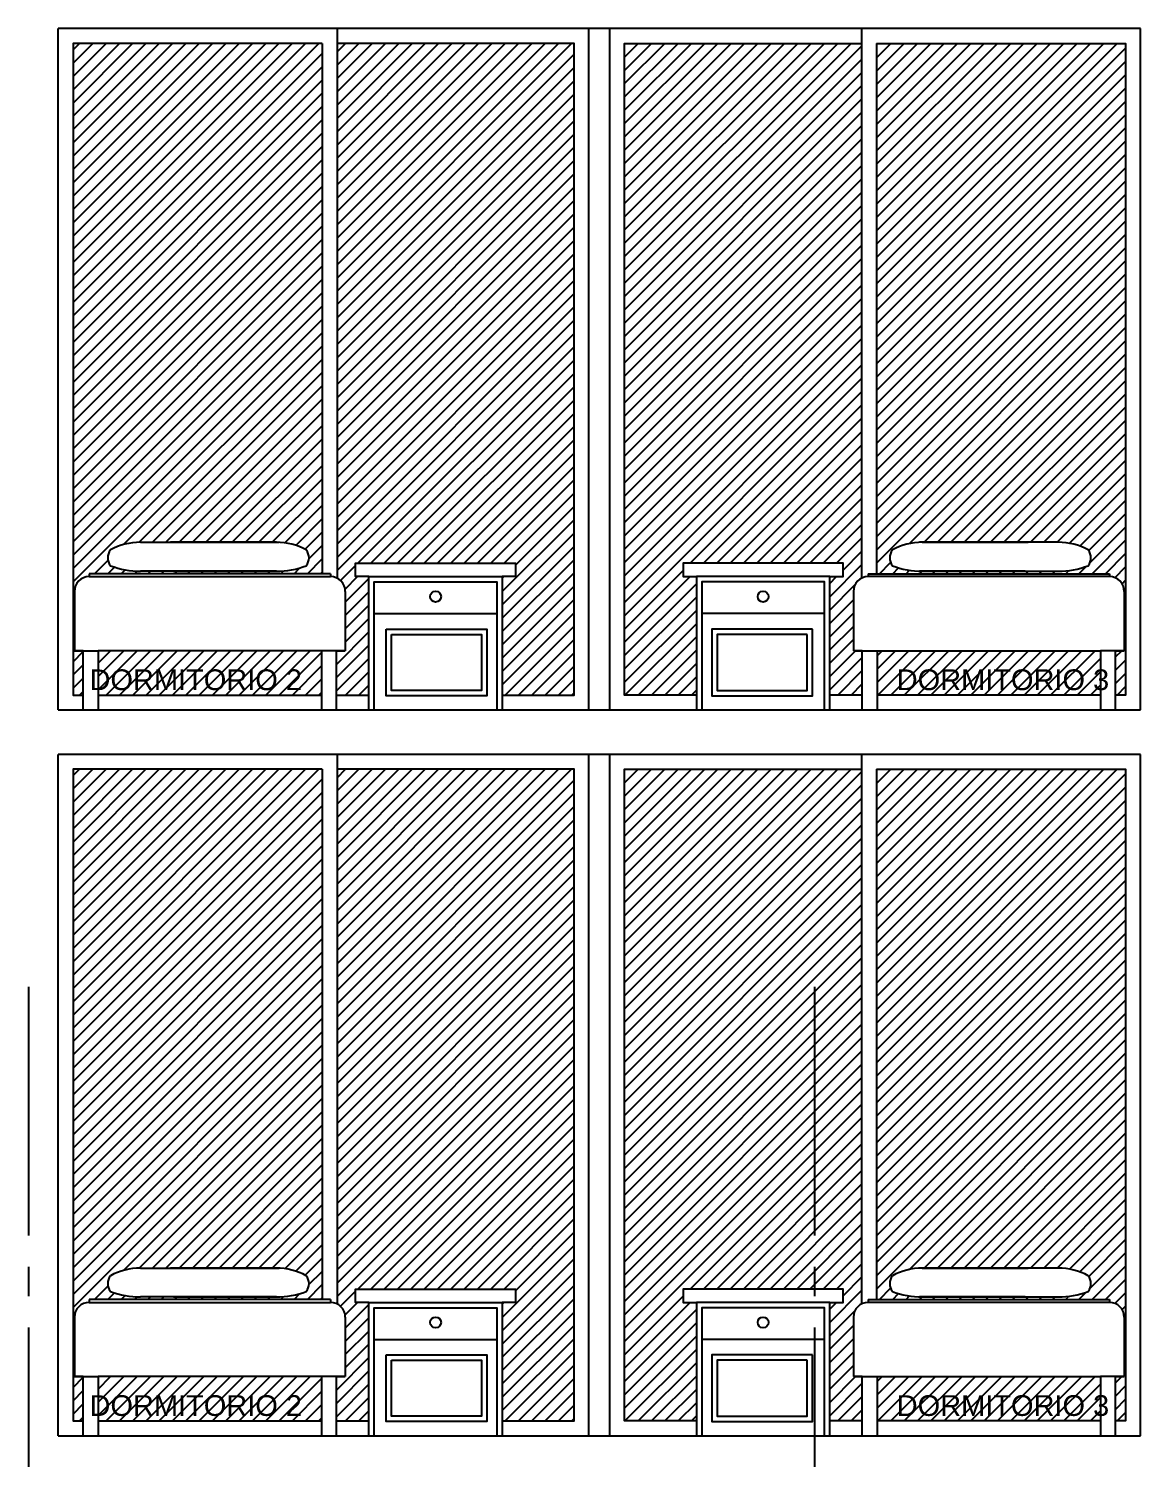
# Model space of a CAD drawing. Header units: millimetres. Extents: x 1217 to 2428, y 234 to 779.
# Drawn here: x 2234.819 to 2238.571, y 399.374 to 404.201 of the extents above; entities that cross this region are included whole.
import ezdxf

# ---------------------------------------------------------------- set-up
doc = ezdxf.new("R2010")
doc.units = ezdxf.units.MM
doc.linetypes.add('ACAD_ISO04W100', pattern=[30, 24, -3, 0, -3])
for name, color, linetype in [('0.1', 251, 'Continuous'), ('0.3', 6, 'Continuous'), ('Ejes', 8, 'Continuous'), ('MURO', 5, 'Continuous'), ('Texto', 1, 'Continuous')]:
    doc.layers.add(name, color=color, linetype=linetype)
doc.styles.get("Standard").update_dxf_attribs({"font": 'arial.ttf'})
pattern_1 = [(45, (422.4179387353875, -297.7235480613678), (-0.02245064030267288, 0.02245064030267288), [])]
pattern_2 = [(45, (422.4179387353875, -295.2735478603002), (-0.02245064030267288, 0.02245064030267288), [])]

msp = doc.modelspace()

# ---------------------------------------------------------------- hatches: boundary and pattern name
at = {"layer": '0.1', "ltscale": 3}
h = msp.add_hatch(dxfattribs=at)
h.set_pattern_fill('ANSI31', color=256, scale=0.01)
h.set_pattern_definition(pattern_2)
edge = h.paths.add_edge_path()
edge.add_line((2235.809509860876, 404.1509933493159), (2234.968528561855, 404.1509933493159))
edge.add_line((2234.968528561855, 404.1509933493159), (2234.973099947954, 402.3009933496884))
edge.add_arc((2235.023099947954, 402.3009933496882), 0.0500000000001819, 90, 179.9999999997395, ccw=False)
edge.add_line((2235.023099947954, 402.3509933496883), (2235.023086129455, 402.3609933492155))
edge.add_line((2235.023086129455, 402.3609933492155), (2235.809509860876, 402.3609933497038))
edge.add_line((2235.809509860876, 402.3609933497038), (2235.809509860876, 404.1509933493159))
edge = h.paths.add_edge_path(flags=16)
edge.add_arc((2235.721483862543, 402.4145587517936), 0.04346014252858307, 322.3584972331713, 397.6415043925066)
edge.add_arc((2235.654944005065, 402.2562087600191), 0.2106576962042713, 61.3648222440488, 89.99999970130179)
edge.add_line((2235.654944006163, 402.4668664562233), (2235.297499618136, 402.4668664581201))
edge.add_line((2235.297499618136, 402.4668664581201), (2235.19590087464, 402.466866458086))
edge.add_arc((2235.195900879705, 402.2562087618811), 0.2106576962048622, 90.0000013774749, 118.6351777559782)
edge.add_arc((2235.129361022226, 402.4145587536566), 0.04346014252840516, 142.3584956078494, 217.6415027675509)
edge.add_arc((2235.195900879704, 402.6537121378863), 0.2842281515700908, 249.1951985566897, 269.9999997013402)
edge.add_line((2235.195900878223, 402.3694839863163), (2235.654944003854, 402.3694839844536))
edge.add_arc((2235.654944005065, 402.6537121360266), 0.284228151572961, 269.9999997558837, 290.8048014431884)
h.paths.add_polyline_path([(2235.807499947892, 402.1009933489973), (2235.053099947924, 402.1009933485582), (2235.053099947924, 401.9509933493158), (2235.807499947892, 401.9509933493158)])
h.paths.add_polyline_path([(2235.003099947935, 402.1009933495021), (2234.973099947907, 402.1009933495021), (2234.973099947907, 402.3009933685516), (2234.968528561855, 404.1509933493159), (2234.968528561855, 401.9509933493158), (2235.003099947935, 401.9509933493158)])
edge = h.paths.add_edge_path()
edge.add_line((2236.659894773511, 404.1509933493159), (2235.859509860876, 404.1509933493159))
edge.add_line((2235.859509860876, 404.1509933493159), (2235.859509860876, 402.3458883798038))
edge.add_arc((2235.837499947861, 402.3009933496887), 0.04999999999972937, -3.257127900724299e-10, 63.88346839328062, ccw=False)
edge.add_line((2235.887499947861, 402.3009933496884), (2235.887499947908, 402.1009933495021))
edge.add_line((2235.887499947908, 402.1009933495021), (2235.85749994788, 402.1009933495021))
edge.add_line((2235.85749994788, 402.1009933495021), (2235.85749994788, 401.9509933493158))
edge.add_line((2235.85749994788, 401.9509933493158), (2235.967317507944, 401.9509933493158))
edge.add_line((2235.967317507944, 401.9509933493158), (2235.967317507944, 402.3509933481126))
edge.add_line((2235.967317507944, 402.3509933481126), (2235.922317507902, 402.3509933481126))
edge.add_line((2235.922317507902, 402.3509933481126), (2235.922317507902, 402.3959933480381))
edge.add_line((2235.922317507902, 402.3959933480381), (2236.417317507897, 402.3959933480381))
edge.add_line((2236.417317507897, 402.3959933480381), (2236.462317507939, 402.3959933480381))
edge.add_line((2236.462317507939, 402.3959933480381), (2236.462317507939, 402.3509933481126))
edge.add_line((2236.462317507939, 402.3509933481126), (2236.417317507897, 402.3509933481126))
edge.add_line((2236.417317507897, 402.3509933481126), (2236.417317507897, 401.9509933493158))
edge.add_line((2236.417317507897, 401.9509933493158), (2236.659894773511, 401.9509933493158))
edge.add_line((2236.659894773511, 401.9509933493158), (2236.659894773511, 404.1509933493159))
h = msp.add_hatch(dxfattribs=at)
h.set_pattern_fill('ANSI31', color=256, scale=0.01)
h.set_pattern_definition(pattern_2)
edge = h.paths.add_edge_path()
edge.add_line((2237.680279686146, 404.1509933493159), (2238.521260985167, 404.1509933493159))
edge.add_line((2238.521260985167, 404.1509933493159), (2238.516689599068, 402.3009933496884))
edge.add_arc((2238.466689599068, 402.3009933496882), 0.0500000000001819, 360.0000000002606, 450)
edge.add_line((2238.466689599068, 402.3509933496883), (2238.466703417567, 402.3609933492155))
edge.add_line((2238.466703417567, 402.3609933492155), (2237.680279686146, 402.3609933497038))
edge.add_line((2237.680279686146, 402.3609933497038), (2237.680279686146, 404.1509933493159))
edge = h.paths.add_edge_path(flags=16)
edge.add_arc((2237.768305684479, 402.4145587517936), 0.04346014252858307, 142.3584956074934, 217.6415027668287, ccw=False)
edge.add_arc((2237.834845541957, 402.2562087600191), 0.2106576962042713, 450.0000002986982, 478.6351777559512, ccw=False)
edge.add_line((2237.834845540859, 402.4668664562233), (2238.192289928887, 402.4668664581201))
edge.add_line((2238.192289928887, 402.4668664581201), (2238.293888672382, 402.466866458086))
edge.add_arc((2238.293888667317, 402.2562087618811), 0.2106576962048622, 421.36482224402175, 449.9999986225251, ccw=False)
edge.add_arc((2238.360428524796, 402.4145587536566), 0.04346014252840516, 322.3584972324491, 397.6415043921505, ccw=False)
edge.add_arc((2238.293888667318, 402.6537121378863), 0.2842281515700908, 270.0000002986598, 290.8048014433102, ccw=False)
edge.add_line((2238.293888668799, 402.3694839863163), (2237.834845543168, 402.3694839844536))
edge.add_arc((2237.834845541957, 402.6537121360266), 0.284228151572961, 249.1951985568116, 270.0000002441164, ccw=False)
h.paths.add_polyline_path([(2237.68228959913, 402.1009933489973), (2238.436689599098, 402.1009933485582), (2238.436689599098, 401.9509933493158), (2237.68228959913, 401.9509933493158)])
h.paths.add_polyline_path([(2238.486689599087, 402.1009933495021), (2238.516689599115, 402.1009933495021), (2238.516689599115, 402.3009933685516), (2238.521260985167, 404.1509933493159), (2238.521260985167, 401.9509933493158), (2238.486689599087, 401.9509933493158)])
edge = h.paths.add_edge_path()
edge.add_line((2236.829894773511, 404.1509933493159), (2237.630279686146, 404.1509933493159))
edge.add_line((2237.630279686146, 404.1509933493159), (2237.630279686146, 402.3458883798038))
edge.add_arc((2237.652289599161, 402.3009933496887), 0.04999999999972937, 476.1165316067194, 540.0000000003257)
edge.add_line((2237.602289599161, 402.3009933496884), (2237.602289599114, 402.1009933495021))
edge.add_line((2237.602289599114, 402.1009933495021), (2237.632289599142, 402.1009933495021))
edge.add_line((2237.632289599142, 402.1009933495021), (2237.632289599142, 401.9509933493158))
edge.add_line((2237.632289599142, 401.9509933493158), (2237.522472039078, 401.9509933493158))
edge.add_line((2237.522472039078, 401.9509933493158), (2237.522472039078, 402.3509933481126))
edge.add_line((2237.522472039078, 402.3509933481126), (2237.56747203912, 402.3509933481126))
edge.add_line((2237.56747203912, 402.3509933481126), (2237.56747203912, 402.3959933480381))
edge.add_line((2237.56747203912, 402.3959933480381), (2237.072472039125, 402.3959933480381))
edge.add_line((2237.072472039125, 402.3959933480381), (2237.027472039083, 402.3959933480381))
edge.add_line((2237.027472039083, 402.3959933480381), (2237.027472039083, 402.3509933481126))
edge.add_line((2237.027472039083, 402.3509933481126), (2237.072472039125, 402.3509933481126))
edge.add_line((2237.072472039125, 402.3509933481126), (2237.072472039125, 401.9509933493158))
edge.add_line((2237.072472039125, 401.9509933493158), (2236.829894773511, 401.9509933493158))
edge.add_line((2236.829894773511, 401.9509933493158), (2236.829894773511, 404.1509933493159))
h = msp.add_hatch(dxfattribs=at)
h.set_pattern_fill('ANSI31', color=256, scale=0.01)
h.set_pattern_definition(pattern_1)
edge = h.paths.add_edge_path()
edge.add_line((2235.809509860876, 401.7009931482483), (2234.968528561855, 401.7009931482483))
edge.add_line((2234.968528561855, 401.7009931482483), (2234.973099947954, 399.8509931486208))
edge.add_arc((2235.023099947954, 399.8509931486206), 0.0500000000001819, 90, 179.9999999997395, ccw=False)
edge.add_line((2235.023099947954, 399.9009931486208), (2235.023086129455, 399.910993148148))
edge.add_line((2235.023086129455, 399.910993148148), (2235.809509860876, 399.9109931486362))
edge.add_line((2235.809509860876, 399.9109931486362), (2235.809509860876, 401.7009931482483))
edge = h.paths.add_edge_path(flags=16)
edge.add_arc((2235.721483862543, 399.9645585507261), 0.04346014252858307, 322.3584972331713, 397.6415043925066)
edge.add_arc((2235.654944005065, 399.8062085589515), 0.2106576962042713, 61.3648222440488, 89.99999970130179)
edge.add_line((2235.654944006163, 400.0168662551558), (2235.297499618136, 400.0168662570525))
edge.add_line((2235.297499618136, 400.0168662570525), (2235.19590087464, 400.0168662570184))
edge.add_arc((2235.195900879705, 399.8062085608136), 0.2106576962048622, 90.0000013774749, 118.6351777559782)
edge.add_arc((2235.129361022226, 399.964558552589), 0.04346014252840516, 142.3584956078494, 217.6415027675509)
edge.add_arc((2235.195900879704, 400.2037119368188), 0.2842281515700908, 249.1951985566897, 269.9999997013402)
edge.add_line((2235.195900878223, 399.9194837852487), (2235.654944003854, 399.9194837833861))
edge.add_arc((2235.654944005065, 400.203711934959), 0.284228151572961, 269.9999997558837, 290.8048014431884)
h.paths.add_polyline_path([(2235.807499947892, 399.6509931479298), (2235.053099947924, 399.6509931474906), (2235.053099947924, 399.5009931482483), (2235.807499947892, 399.5009931482483)])
h.paths.add_polyline_path([(2235.003099947935, 399.6509931484346), (2234.973099947907, 399.6509931484346), (2234.973099947907, 399.8509931674841), (2234.968528561855, 401.7009931482483), (2234.968528561855, 399.5009931482483), (2235.003099947935, 399.5009931482483)])
edge = h.paths.add_edge_path()
edge.add_line((2236.659894773511, 401.7009931482483), (2235.859509860876, 401.7009931482483))
edge.add_line((2235.859509860876, 401.7009931482483), (2235.859509860876, 399.8958881787362))
edge.add_arc((2235.837499947861, 399.8509931486211), 0.04999999999972937, -3.257127900724299e-10, 63.88346839328062, ccw=False)
edge.add_line((2235.887499947861, 399.8509931486208), (2235.887499947908, 399.6509931484346))
edge.add_line((2235.887499947908, 399.6509931484346), (2235.85749994788, 399.6509931484346))
edge.add_line((2235.85749994788, 399.6509931484346), (2235.85749994788, 399.5009931482483))
edge.add_line((2235.85749994788, 399.5009931482483), (2235.967317507944, 399.5009931482483))
edge.add_line((2235.967317507944, 399.5009931482483), (2235.967317507944, 399.9009931470451))
edge.add_line((2235.967317507944, 399.9009931470451), (2235.922317507902, 399.9009931470451))
edge.add_line((2235.922317507902, 399.9009931470451), (2235.922317507902, 399.9459931469706))
edge.add_line((2235.922317507902, 399.9459931469706), (2236.417317507897, 399.9459931469706))
edge.add_line((2236.417317507897, 399.9459931469706), (2236.462317507939, 399.9459931469706))
edge.add_line((2236.462317507939, 399.9459931469706), (2236.462317507939, 399.9009931470451))
edge.add_line((2236.462317507939, 399.9009931470451), (2236.417317507897, 399.9009931470451))
edge.add_line((2236.417317507897, 399.9009931470451), (2236.417317507897, 399.5009931482483))
edge.add_line((2236.417317507897, 399.5009931482483), (2236.659894773511, 399.5009931482483))
edge.add_line((2236.659894773511, 399.5009931482483), (2236.659894773511, 401.7009931482483))
h = msp.add_hatch(dxfattribs=at)
h.set_pattern_fill('ANSI31', color=256, scale=0.01)
h.set_pattern_definition(pattern_1)
edge = h.paths.add_edge_path()
edge.add_line((2237.680279686146, 401.7009931482483), (2238.521260985167, 401.7009931482483))
edge.add_line((2238.521260985167, 401.7009931482483), (2238.516689599068, 399.8509931486208))
edge.add_arc((2238.466689599068, 399.8509931486206), 0.0500000000001819, 360.0000000002606, 450)
edge.add_line((2238.466689599068, 399.9009931486208), (2238.466703417567, 399.910993148148))
edge.add_line((2238.466703417567, 399.910993148148), (2237.680279686146, 399.9109931486362))
edge.add_line((2237.680279686146, 399.9109931486362), (2237.680279686146, 401.7009931482483))
edge = h.paths.add_edge_path(flags=16)
edge.add_arc((2237.768305684479, 399.9645585507261), 0.04346014252858307, 142.3584956074934, 217.6415027668287, ccw=False)
edge.add_arc((2237.834845541957, 399.8062085589515), 0.2106576962042713, 450.0000002986982, 478.6351777559512, ccw=False)
edge.add_line((2237.834845540859, 400.0168662551558), (2238.192289928887, 400.0168662570525))
edge.add_line((2238.192289928887, 400.0168662570525), (2238.293888672382, 400.0168662570184))
edge.add_arc((2238.293888667317, 399.8062085608136), 0.2106576962048622, 421.36482224402175, 449.9999986225251, ccw=False)
edge.add_arc((2238.360428524796, 399.964558552589), 0.04346014252840516, 322.3584972324491, 397.6415043921505, ccw=False)
edge.add_arc((2238.293888667318, 400.2037119368188), 0.2842281515700908, 270.0000002986598, 290.8048014433102, ccw=False)
edge.add_line((2238.293888668799, 399.9194837852487), (2237.834845543168, 399.9194837833861))
edge.add_arc((2237.834845541957, 400.203711934959), 0.284228151572961, 249.1951985568116, 270.0000002441164, ccw=False)
h.paths.add_polyline_path([(2237.68228959913, 399.6509931479298), (2238.436689599098, 399.6509931474906), (2238.436689599098, 399.5009931482483), (2237.68228959913, 399.5009931482483)])
h.paths.add_polyline_path([(2238.486689599087, 399.6509931484346), (2238.516689599115, 399.6509931484346), (2238.516689599115, 399.8509931674841), (2238.521260985167, 401.7009931482483), (2238.521260985167, 399.5009931482483), (2238.486689599087, 399.5009931482483)])
edge = h.paths.add_edge_path()
edge.add_line((2236.829894773511, 401.7009931482483), (2237.630279686146, 401.7009931482483))
edge.add_line((2237.630279686146, 401.7009931482483), (2237.630279686146, 399.8958881787362))
edge.add_arc((2237.652289599161, 399.8509931486211), 0.04999999999972937, 476.1165316067194, 540.0000000003257)
edge.add_line((2237.602289599161, 399.8509931486208), (2237.602289599114, 399.6509931484346))
edge.add_line((2237.602289599114, 399.6509931484346), (2237.632289599142, 399.6509931484346))
edge.add_line((2237.632289599142, 399.6509931484346), (2237.632289599142, 399.5009931482483))
edge.add_line((2237.632289599142, 399.5009931482483), (2237.522472039078, 399.5009931482483))
edge.add_line((2237.522472039078, 399.5009931482483), (2237.522472039078, 399.9009931470451))
edge.add_line((2237.522472039078, 399.9009931470451), (2237.56747203912, 399.9009931470451))
edge.add_line((2237.56747203912, 399.9009931470451), (2237.56747203912, 399.9459931469706))
edge.add_line((2237.56747203912, 399.9459931469706), (2237.072472039125, 399.9459931469706))
edge.add_line((2237.072472039125, 399.9459931469706), (2237.027472039083, 399.9459931469706))
edge.add_line((2237.027472039083, 399.9459931469706), (2237.027472039083, 399.9009931470451))
edge.add_line((2237.027472039083, 399.9009931470451), (2237.072472039125, 399.9009931470451))
edge.add_line((2237.072472039125, 399.9009931470451), (2237.072472039125, 399.5009931482483))
edge.add_line((2237.072472039125, 399.5009931482483), (2236.829894773511, 399.5009931482483))
edge.add_line((2236.829894773511, 399.5009931482483), (2236.829894773511, 401.7009931482483))

# ---------------------------------------------------------------- linework, layer by layer
at = {"layer": '0.1', "linetype": 'ByBlock'}
for p, q in [((2235.83749994792, 402.3609933497212, -3.203780983123054e-07), (2235.023086129455, 402.3609933492155, -3.203780983123054e-07)), ((2235.023099947955, 402.3509933485708, -3.203780983123054e-07), (2235.837486129419, 402.3509933485708, -3.203780983123054e-07)), ((2237.652289599102, 402.3609933497212, -3.203780983123054e-07), (2238.466703417567, 402.3609933492155, -3.203780983123054e-07)), ((2238.466689599067, 402.3509933485708, -3.203780983123054e-07), (2237.652303417603, 402.3509933485708, -3.203780983123054e-07)), ((2234.973099947907, 402.3009933496884, -2.901142928210344e-07), (2234.973099947907, 402.1009933495021, -2.901142928210344e-07)), ((2235.887499947908, 402.3009933496884, -2.901142928210344e-07), (2235.887499947908, 402.1009933495021, -2.901142928210344e-07)), ((2237.602289599114, 402.3009933496884, -2.901142928210344e-07), (2237.602289599114, 402.1009933495021, -2.901142928210344e-07)), ((2238.516689599115, 402.3009933496884, -2.901142928210344e-07), (2238.516689599115, 402.1009933495021, -2.901142928210344e-07)), ((2234.973099947907, 402.1009933495021, -2.901142928210344e-07), (2235.053099947924, 402.1009933495021, -2.901142928210344e-07)), ((2235.003099947935, 402.1009933495021, -2.901142928210344e-07), (2234.973099947907, 402.1009933495021, -2.901142928210344e-07)), ((2235.003099947935, 401.9009933493159, -2.901142928210344e-07), (2235.003099947935, 402.1009933495021, -2.901142928210344e-07)), ((2235.887499947908, 402.100993349044, -3.203780983123054e-07), (2235.053099947923, 402.1009933485582, -3.203780983123054e-07)), ((2235.053099947924, 402.1009933495021, -2.901142928210344e-07), (2235.053099947924, 401.9009933493159, -2.901142928210344e-07)), ((2235.887499947908, 402.1009933495021, -2.901142928210344e-07), (2235.807499947892, 402.1009933495021, -2.901142928210344e-07)), ((2235.85749994788, 402.1009933495021, -2.901142928210344e-07), (2235.887499947908, 402.1009933495021, -2.901142928210344e-07)), ((2235.85749994788, 401.9009933493159, -2.901142928210344e-07), (2235.85749994788, 402.1009933495021, -2.901142928210344e-07)), ((2237.602289599114, 402.1009933495021, -2.901142928210344e-07), (2237.68228959913, 402.1009933495021, -2.901142928210344e-07)), ((2237.602289599114, 402.100993349044, -3.203780983123054e-07), (2238.436689599099, 402.1009933485582, -3.203780983123054e-07)), ((2237.632289599142, 402.1009933495021, -2.901142928210344e-07), (2237.602289599114, 402.1009933495021, -2.901142928210344e-07)), ((2237.632289599142, 401.9009933493159, -2.901142928210344e-07), (2237.632289599142, 402.1009933495021, -2.901142928210344e-07)), ((2238.436689599098, 402.1009933495021, -2.901142928210344e-07), (2238.436689599098, 401.9009933493159, -2.901142928210344e-07)), ((2238.516689599115, 402.1009933495021, -2.901142928210344e-07), (2238.436689599098, 402.1009933495021, -2.901142928210344e-07)), ((2238.486689599087, 402.1009933495021, -2.901142928210344e-07), (2238.516689599115, 402.1009933495021, -2.901142928210344e-07)), ((2238.486689599087, 401.9009933493159, -2.901142928210344e-07), (2238.486689599087, 402.1009933495021, -2.901142928210344e-07)), ((2235.83749994792, 399.9109931486536, -3.203780983123054e-07), (2235.023086129455, 399.910993148148, -3.203780983123054e-07)), ((2235.023099947955, 399.9009931475032, -3.203780983123054e-07), (2235.837486129419, 399.9009931475032, -3.203780983123054e-07)), ((2237.652289599102, 399.9109931486536, -3.203780983123054e-07), (2238.466703417567, 399.910993148148, -3.203780983123054e-07)), ((2238.466689599067, 399.9009931475032, -3.203780983123054e-07), (2237.652303417603, 399.9009931475032, -3.203780983123054e-07)), ((2234.973099947907, 399.8509931486208, -2.901142928210344e-07), (2234.973099947907, 399.6509931484346, -2.901142928210344e-07)), ((2235.887499947908, 399.8509931486208, -2.901142928210344e-07), (2235.887499947908, 399.6509931484346, -2.901142928210344e-07)), ((2237.602289599114, 399.8509931486208, -2.901142928210344e-07), (2237.602289599114, 399.6509931484346, -2.901142928210344e-07)), ((2238.516689599115, 399.8509931486208, -2.901142928210344e-07), (2238.516689599115, 399.6509931484346, -2.901142928210344e-07)), ((2234.973099947907, 399.6509931484346, -2.901142928210344e-07), (2235.053099947924, 399.6509931484346, -2.901142928210344e-07)), ((2235.003099947935, 399.6509931484346, -2.901142928210344e-07), (2234.973099947907, 399.6509931484346, -2.901142928210344e-07)), ((2235.003099947935, 399.4509931482483, -2.901142928210344e-07), (2235.003099947935, 399.6509931484346, -2.901142928210344e-07)), ((2235.887499947908, 399.6509931479764, -3.203780983123054e-07), (2235.053099947923, 399.6509931474906, -3.203780983123054e-07)), ((2235.053099947924, 399.6509931484346, -2.901142928210344e-07), (2235.053099947924, 399.4509931482483, -2.901142928210344e-07)), ((2235.887499947908, 399.6509931484346, -2.901142928210344e-07), (2235.807499947892, 399.6509931484346, -2.901142928210344e-07)), ((2235.85749994788, 399.6509931484346, -2.901142928210344e-07), (2235.887499947908, 399.6509931484346, -2.901142928210344e-07)), ((2235.85749994788, 399.4509931482483, -2.901142928210344e-07), (2235.85749994788, 399.6509931484346, -2.901142928210344e-07)), ((2237.602289599114, 399.6509931484346, -2.901142928210344e-07), (2237.68228959913, 399.6509931484346, -2.901142928210344e-07)), ((2237.602289599114, 399.6509931479764, -3.203780983123054e-07), (2238.436689599099, 399.6509931474906, -3.203780983123054e-07)), ((2237.632289599142, 399.6509931484346, -2.901142928210344e-07), (2237.602289599114, 399.6509931484346, -2.901142928210344e-07)), ((2237.632289599142, 399.4509931482483, -2.901142928210344e-07), (2237.632289599142, 399.6509931484346, -2.901142928210344e-07)), ((2238.436689599098, 399.6509931484346, -2.901142928210344e-07), (2238.436689599098, 399.4509931482483, -2.901142928210344e-07)), ((2238.516689599115, 399.6509931484346, -2.901142928210344e-07), (2238.436689599098, 399.6509931484346, -2.901142928210344e-07)), ((2238.486689599087, 399.6509931484346, -2.901142928210344e-07), (2238.516689599115, 399.6509931484346, -2.901142928210344e-07)), ((2238.486689599087, 399.4509931482483, -2.901142928210344e-07), (2238.486689599087, 399.6509931484346, -2.901142928210344e-07))]:
    msp.add_line(p, q, dxfattribs=at)
at = {"layer": '0.1'}
for p, q in [((2235.807499947892, 402.1009933495021, -2.901142928210344e-07), (2235.807499947892, 401.9009933493159, -2.901142928210344e-07)), ((2237.68228959913, 402.1009933495021, -2.901142928210344e-07), (2237.68228959913, 401.9009933493159, -2.901142928210344e-07)), ((2235.807499947892, 399.6509931484346, -2.901142928210344e-07), (2235.807499947892, 399.4509931482483, -2.901142928210344e-07)), ((2237.68228959913, 399.6509931484346, -2.901142928210344e-07), (2237.68228959913, 399.4509931482483, -2.901142928210344e-07))]:
    msp.add_line(p, q, dxfattribs=at)
at = {"layer": '0.1', "ltscale": 3, "elevation": -3.203780983123054e-07}
for points in [[(2235.859509860876, 404.2009933493158), (2235.859509860876, 402.3458883798038)], [(2237.630279686146, 404.2009933493158), (2237.630279686146, 402.3458883798038)], [(2235.809509860876, 404.1509933493159), (2234.968528561855, 404.1509933493159), (2234.968528561855, 401.9509933493158), (2235.003099947935, 401.9509933493158)], [(2235.809509860876, 404.1509933493159), (2235.809509860876, 402.3609933497038)], [(2236.417317507897, 401.9509933493158), (2236.659894773511, 401.9509933493158), (2236.659894773511, 404.1509933493159), (2235.859509860876, 404.1509933493159)], [(2237.072472039125, 401.9509933493158), (2236.829894773511, 401.9509933493158), (2236.829894773511, 404.1509933493159), (2237.630279686146, 404.1509933493159)], [(2237.680279686146, 404.1509933493159), (2238.521260985167, 404.1509933493159), (2238.521260985167, 401.9509933493158), (2238.486689599087, 401.9509933493158)], [(2237.680279686146, 404.1509933493159), (2237.680279686146, 402.3609933497038)], [(2235.053099947924, 401.9509933493158), (2235.807499947892, 401.9509933493158)], [(2235.85749994788, 401.9509933493158), (2235.967317507944, 401.9509933493158)], [(2237.632289599142, 401.9509933493158), (2237.522472039078, 401.9509933493158)], [(2238.436689599098, 401.9509933493158), (2237.68228959913, 401.9509933493158)], [(2235.859509860876, 401.7509931482483), (2235.859509860876, 399.8958881787362)], [(2237.630279686146, 401.7509931482483), (2237.630279686146, 399.8958881787362)], [(2235.809509860876, 401.7009931482483), (2234.968528561855, 401.7009931482483), (2234.968528561855, 399.5009931482483), (2235.003099947935, 399.5009931482483)], [(2235.809509860876, 401.7009931482483), (2235.809509860876, 399.9109931486362)], [(2236.417317507897, 399.5009931482483), (2236.659894773511, 399.5009931482483), (2236.659894773511, 401.7009931482483), (2235.859509860876, 401.7009931482483)], [(2237.072472039125, 399.5009931482483), (2236.829894773511, 399.5009931482483), (2236.829894773511, 401.7009931482483), (2237.630279686146, 401.7009931482483)], [(2237.680279686146, 401.7009931482483), (2238.521260985167, 401.7009931482483), (2238.521260985167, 399.5009931482483), (2238.486689599087, 399.5009931482483)], [(2237.680279686146, 401.7009931482483), (2237.680279686146, 399.9109931486362)], [(2235.053099947924, 399.5009931482483), (2235.807499947892, 399.5009931482483)], [(2235.85749994788, 399.5009931482483), (2235.967317507944, 399.5009931482483)], [(2237.632289599142, 399.5009931482483), (2237.522472039078, 399.5009931482483)], [(2238.436689599098, 399.5009931482483), (2237.68228959913, 399.5009931482483)]]:
    msp.add_lwpolyline(points, dxfattribs=at)
at = {"layer": '0.1'}
for points, elevation in [([(2235.195869021408, 402.4668664556771), (2235.664698356502, 402.4668664581201)], -3.203780983123054e-07), ([(2235.654944005065, 402.4668664562574), (2235.297499618136, 402.4668664581201)], -2.901142928210344e-07), ([(2238.293920525614, 402.4668664556771), (2237.82509119052, 402.4668664581201)], -3.203780983123054e-07), ([(2237.834845541957, 402.4668664562574), (2238.192289928887, 402.4668664581201)], -2.901142928210344e-07), ([(2235.654944005065, 402.3694839843607), (2235.195885126147, 402.3694839867529)], -2.901142928210344e-07), ([(2235.307253969572, 402.3694839843607), (2235.664698356502, 402.3694839862234)], -3.203780983123054e-07), ([(2238.18253557745, 402.3694839843607), (2237.82509119052, 402.3694839862234)], -3.203780983123054e-07), ([(2237.834845541957, 402.3694839843607), (2238.293904420875, 402.3694839867529)], -2.901142928210344e-07), ([(2235.195869021408, 400.0168662546095), (2235.664698356502, 400.0168662570525)], -3.203780983123054e-07), ([(2235.654944005065, 400.0168662551899), (2235.297499618136, 400.0168662570525)], -2.901142928210344e-07), ([(2238.293920525614, 400.0168662546095), (2237.82509119052, 400.0168662570525)], -3.203780983123054e-07), ([(2237.834845541957, 400.0168662551899), (2238.192289928887, 400.0168662570525)], -2.901142928210344e-07), ([(2235.654944005065, 399.9194837832932), (2235.195885126147, 399.9194837856854)], -2.901142928210344e-07), ([(2235.307253969572, 399.9194837832932), (2235.664698356502, 399.9194837851558)], -3.203780983123054e-07), ([(2238.18253557745, 399.9194837832932), (2237.82509119052, 399.9194837851558)], -3.203780983123054e-07), ([(2237.834845541957, 399.9194837832932), (2238.293904420875, 399.9194837856854)], -2.901142928210344e-07)]:
    msp.add_lwpolyline(points, dxfattribs=dict(at, elevation=elevation))
at = {"layer": '0.1', "linetype": 'ByBlock'}
for points, elevation in [([(2235.967317507944, 402.3509933481126), (2235.922317507902, 402.3509933481126), (2235.922317507902, 402.3959933480381), (2236.417317507897, 402.3959933480381), (2236.462317507939, 402.3959933480381), (2236.462317507939, 402.3509933481126), (2236.417317507897, 402.3509933481126)], -3.211658340565121e-07), ([(2237.522472039078, 402.3509933481126), (2237.56747203912, 402.3509933481126), (2237.56747203912, 402.3959933480381), (2237.072472039125, 402.3959933480381), (2237.027472039083, 402.3959933480381), (2237.027472039083, 402.3509933481126), (2237.072472039125, 402.3509933481126)], -3.211658340565121e-07), ([(2235.023086129455, 402.3609933492786), (2235.023099947954, 402.3509933495021)], -2.901142928210344e-07), ([(2235.83749994792, 402.3609933492786), (2235.837486129421, 402.3509933495021)], -2.901142928210344e-07), ([(2235.967317507944, 401.9009933488577), (2235.967317507944, 402.3509933481126), (2236.417317507897, 402.3509933481126), (2236.417317507897, 401.9009933488577)], -3.211658340565121e-07), ([(2237.522472039078, 401.9009933488577), (2237.522472039078, 402.3509933481126), (2237.072472039125, 402.3509933481126), (2237.072472039125, 401.9009933488577)], -3.211658340565121e-07), ([(2237.652289599102, 402.3609933492786), (2237.652303417601, 402.3509933495021)], -2.901142928210344e-07), ([(2238.466703417567, 402.3609933492786), (2238.466689599068, 402.3509933495021)], -2.901142928210344e-07), ([(2235.985317507867, 401.9009933488577), (2235.985317507867, 402.3329933488875), (2236.399317507857, 402.3329933488875), (2236.399317507857, 401.9009933488577)], -3.211658340565121e-07), ([(2237.504472039155, 401.9009933488577), (2237.504472039155, 402.3329933488875), (2237.090472039165, 402.3329933488875), (2237.090472039165, 401.9009933488577)], -3.211658340565121e-07), ([(2235.985317507867, 402.2260883318394), (2236.399317507857, 402.2260883318394)], -3.170656768153786e-07), ([(2237.504472039155, 402.2260883318394), (2237.090472039165, 402.2260883318394)], -3.170656768153786e-07), ([(2235.967317507944, 399.9009931470451), (2235.922317507902, 399.9009931470451), (2235.922317507902, 399.9459931469706), (2236.417317507897, 399.9459931469706), (2236.462317507939, 399.9459931469706), (2236.462317507939, 399.9009931470451), (2236.417317507897, 399.9009931470451)], -3.211658340565121e-07), ([(2237.522472039078, 399.9009931470451), (2237.56747203912, 399.9009931470451), (2237.56747203912, 399.9459931469706), (2237.072472039125, 399.9459931469706), (2237.027472039083, 399.9459931469706), (2237.027472039083, 399.9009931470451), (2237.072472039125, 399.9009931470451)], -3.211658340565121e-07), ([(2235.023086129455, 399.910993148211), (2235.023099947954, 399.9009931484346)], -2.901142928210344e-07), ([(2235.83749994792, 399.910993148211), (2235.837486129421, 399.9009931484346)], -2.901142928210344e-07), ([(2235.967317507944, 399.4509931477901), (2235.967317507944, 399.9009931470451), (2236.417317507897, 399.9009931470451), (2236.417317507897, 399.4509931477901)], -3.211658340565121e-07), ([(2235.985317507867, 399.4509931477901), (2235.985317507867, 399.8829931478199), (2236.399317507857, 399.8829931478199), (2236.399317507857, 399.4509931477901)], -3.211658340565121e-07), ([(2237.522472039078, 399.4509931477901), (2237.522472039078, 399.9009931470451), (2237.072472039125, 399.9009931470451), (2237.072472039125, 399.4509931477901)], -3.211658340565121e-07), ([(2237.504472039155, 399.4509931477901), (2237.504472039155, 399.8829931478199), (2237.090472039165, 399.8829931478199), (2237.090472039165, 399.4509931477901)], -3.211658340565121e-07), ([(2237.652289599102, 399.910993148211), (2237.652303417601, 399.9009931484346)], -2.901142928210344e-07), ([(2238.466703417567, 399.910993148211), (2238.466689599068, 399.9009931484346)], -2.901142928210344e-07), ([(2235.985317507867, 399.7760881307718), (2236.399317507857, 399.7760881307718)], -3.170656768153786e-07), ([(2237.504472039155, 399.7760881307718), (2237.090472039165, 399.7760881307718)], -3.170656768153786e-07)]:
    msp.add_lwpolyline(points, dxfattribs=dict(at, elevation=elevation))
at = {"layer": '0.1', "linetype": 'ByBlock', "elevation": -3.170656768153786e-07}
for points in [[(2236.025919327155, 402.1737658230721), (2236.365161879795, 402.1737658230721), (2236.365161879795, 401.9490001218527), (2236.025919327155, 401.9490001218527)], [(2236.043919327195, 402.155765823847), (2236.347161879755, 402.155765823847), (2236.347161879755, 401.9670001210778), (2236.043919327195, 401.9670001210778)], [(2237.463870219867, 402.1737658230721), (2237.124627667227, 402.1737658230721), (2237.124627667227, 401.9490001218527), (2237.463870219867, 401.9490001218527)], [(2237.445870219827, 402.155765823847), (2237.142627667267, 402.155765823847), (2237.142627667267, 401.9670001210778), (2237.445870219827, 401.9670001210778)], [(2236.025919327155, 399.7237656220046), (2236.365161879795, 399.7237656220046), (2236.365161879795, 399.4989999207851), (2236.025919327155, 399.4989999207851)], [(2236.043919327195, 399.7057656227794), (2236.347161879755, 399.7057656227794), (2236.347161879755, 399.5169999200103), (2236.043919327195, 399.5169999200103)], [(2237.463870219867, 399.7237656220046), (2237.124627667227, 399.7237656220046), (2237.124627667227, 399.4989999207851), (2237.463870219867, 399.4989999207851)], [(2237.445870219827, 399.7057656227794), (2237.142627667267, 399.7057656227794), (2237.142627667267, 399.5169999200103), (2237.445870219827, 399.5169999200103)]]:
    msp.add_lwpolyline(points, close=True, dxfattribs=at)
at = {"layer": '0.1', "linetype": 'ByBlock'}
for centre in [(2236.192317507921, 402.2835583983123, -3.170656768153786e-07), (2237.297472039102, 402.2835583983123, -3.170656768153786e-07), (2236.192317507921, 399.8335581972447, -3.170656768153786e-07), (2237.297472039102, 399.8335581972447, -3.170656768153786e-07)]:
    msp.add_circle(centre, 0.01818143930180339, dxfattribs=at)
at = {"layer": '0.1'}
for centre, radius, start, end in [((2235.129361022226, 402.4145587536565, -2.598504873297634e-07), 0.0434601425285245, 142.358496543553, 217.641503456447), ((2235.195900879704, 402.2562087618804, -2.598504873297634e-07), 0.2106576962055347, 90, 118.6351779363075), ((2235.654944005065, 402.2562087600178, -2.901142928210344e-07), 0.2106576962055347, 61.36482206369252, 90), ((2235.721483862544, 402.4145587517938, -2.901142928210344e-07), 0.0434601425285245, 322.358496543553, 37.64150345644703), ((2237.768305684478, 402.4145587517938, -2.901142928210344e-07), 0.0434601425285245, 142.3584965435526, 217.6415034564474), ((2237.834845541957, 402.2562087600178, -2.901142928210344e-07), 0.2106576962055347, 90, 118.6351779363075), ((2238.293888667318, 402.2562087618804, -2.598504873297634e-07), 0.2106576962055347, 61.36482206369245, 90), ((2238.360428524796, 402.4145587536565, -2.598504873297634e-07), 0.0434601425285245, 322.3584965435526, 37.64150345644741), ((2235.195900879704, 402.6537121378875, -2.598504873297634e-07), 0.284228151571254, 249.1951986211315, 270), ((2235.654944005065, 402.6537121360249, -2.901142928210344e-07), 0.284228151571254, 270, 290.8048013788684), ((2237.834845541957, 402.6537121360249, -2.901142928210344e-07), 0.284228151571254, 249.1951986211195, 270), ((2238.293888667318, 402.6537121378875, -2.598504873297634e-07), 0.284228151571254, 270, 290.8048013788805), ((2235.129361022226, 399.9645585525889, -2.598504873297634e-07), 0.0434601425285245, 142.358496543553, 217.641503456447), ((2235.195900879704, 399.8062085608129, -2.598504873297634e-07), 0.2106576962055347, 90, 118.6351779363075), ((2235.654944005065, 399.8062085589502, -2.901142928210344e-07), 0.2106576962055347, 61.36482206369252, 90), ((2235.721483862544, 399.9645585507263, -2.901142928210344e-07), 0.0434601425285245, 322.358496543553, 37.64150345644703), ((2237.768305684478, 399.9645585507263, -2.901142928210344e-07), 0.0434601425285245, 142.3584965435526, 217.6415034564474), ((2237.834845541957, 399.8062085589502, -2.901142928210344e-07), 0.2106576962055347, 90, 118.6351779363075), ((2238.293888667318, 399.8062085608129, -2.598504873297634e-07), 0.2106576962055347, 61.36482206369245, 90), ((2238.360428524796, 399.9645585525889, -2.598504873297634e-07), 0.0434601425285245, 322.3584965435526, 37.64150345644741), ((2235.195900879704, 400.20371193682, -2.598504873297634e-07), 0.284228151571254, 249.1951986211315, 270), ((2235.654944005065, 400.2037119349573, -2.901142928210344e-07), 0.284228151571254, 270, 290.8048013788684), ((2237.834845541957, 400.2037119349573, -2.901142928210344e-07), 0.284228151571254, 249.1951986211195, 270), ((2238.293888667318, 400.20371193682, -2.598504873297634e-07), 0.284228151571254, 270, 290.8048013788805)]:
    msp.add_arc(centre, radius, start, end, dxfattribs=at)
at = {"layer": '0.1', "linetype": 'ByBlock'}
for centre, start, end in [((2235.023099947954, 402.3009933496884, -2.901142928210344e-07), 90, 180), ((2235.837499947861, 402.3009933496884, -2.901142928210344e-07), 0, 90), ((2237.652289599161, 402.3009933496884, -2.901142928210344e-07), 90, 180), ((2238.466689599068, 402.3009933496884, -2.901142928210344e-07), 0, 90), ((2235.023099947954, 399.8509931486208, -2.901142928210344e-07), 90, 180), ((2235.837499947861, 399.8509931486208, -2.901142928210344e-07), 0, 90), ((2237.652289599161, 399.8509931486208, -2.901142928210344e-07), 90, 180), ((2238.466689599068, 399.8509931486208, -2.901142928210344e-07), 0, 90)]:
    msp.add_arc(centre, 0.05, start, end, dxfattribs=at)
at = {"layer": '0.3', "ltscale": 3}
for points, elevation in [([(2236.709894773511, 401.9009933493159), (2236.709894773511, 404.2009935503833)], -2.468587891764807e-07), ([(2236.779894773511, 401.9009933493159), (2236.779894773511, 404.2009935503833)], -2.46686565757219e-07), ([(2236.709894773511, 399.4509931482483), (2236.709894773511, 401.7509933493158)], -2.468587891764807e-07), ([(2236.779894773511, 399.4509931482483), (2236.779894773511, 401.7509933493158)], -2.46686565757219e-07)]:
    msp.add_lwpolyline(points, dxfattribs=dict(at, elevation=elevation))
at = {"layer": 'Ejes', "linetype": 'ACAD_ISO04W100', "ltscale": 0.035}
for points, elevation in [([(2234.818529225468, 400.966637271952), (2234.818529225468, 371.9865972006809)], -2.88443378748819e-07), ([(2237.470665354315, 400.966637271952), (2237.470665354315, 371.9856876156734)], -2.302346991118128e-07)]:
    msp.add_lwpolyline(points, dxfattribs=dict(at, elevation=elevation))
at = {"layer": 'MURO', "ltscale": 3}
for points, elevation in [([(2234.918528561855, 401.9009933493159), (2234.918528561854, 404.2009935503833)], -2.930730401715489e-07), ([(2238.571088173407, 404.2009935503833), (2234.918528561855, 404.2009935503833)], -3.126565208273516e-07), ([(2238.571088173407, 404.200993550383), (2234.918528561855, 404.2009935503832)], -2.853021549640859e-07), ([(2238.571088173407, 401.9009933493159), (2238.571088173407, 404.2009935503833)], -2.956956784061561e-07), ([(2234.918528561855, 401.9009933493159), (2238.571088173407, 401.9009933493159)], -2.930730401715489e-07), ([(2234.918528561855, 399.4509931482483), (2234.918528561854, 401.7509933493158)], -2.930730401715489e-07), ([(2238.571088173407, 401.7509933493158), (2234.918528561855, 401.7509933493158)], -3.126565208273516e-07), ([(2238.571088173407, 401.7509933493155), (2234.918528561855, 401.7509933493156)], -2.853021549640859e-07), ([(2238.571088173407, 399.4509931482483), (2238.571088173407, 401.7509933493158)], -2.956956784061561e-07), ([(2234.918528561855, 399.4509931482483), (2238.571088173407, 399.4509931482483)], -2.930730401715489e-07)]:
    msp.add_lwpolyline(points, dxfattribs=dict(at, elevation=elevation))

# ---------------------------------------------------------------- texts
at = {"layer": 'Texto', "char_height": 0.07, "width": 1.022383926178792, "attachment_point": 5}
for s, insert in [('DORMITORIO 2', (2235.382660773635, 402.0024096809817, -4.150459018269625e-07)), ('DORMITORIO 3', (2238.107128773387, 402.0024096809817, -4.150459018269625e-07)), ('DORMITORIO 2', (2235.382660773635, 399.5524094799142, -4.150459018269625e-07)), ('DORMITORIO 3', (2238.107128773387, 399.5524094799142, -4.150459018269625e-07))]:
    msp.add_mtext(s, dxfattribs=dict(at, insert=insert))

doc.saveas('drawing.dxf')
